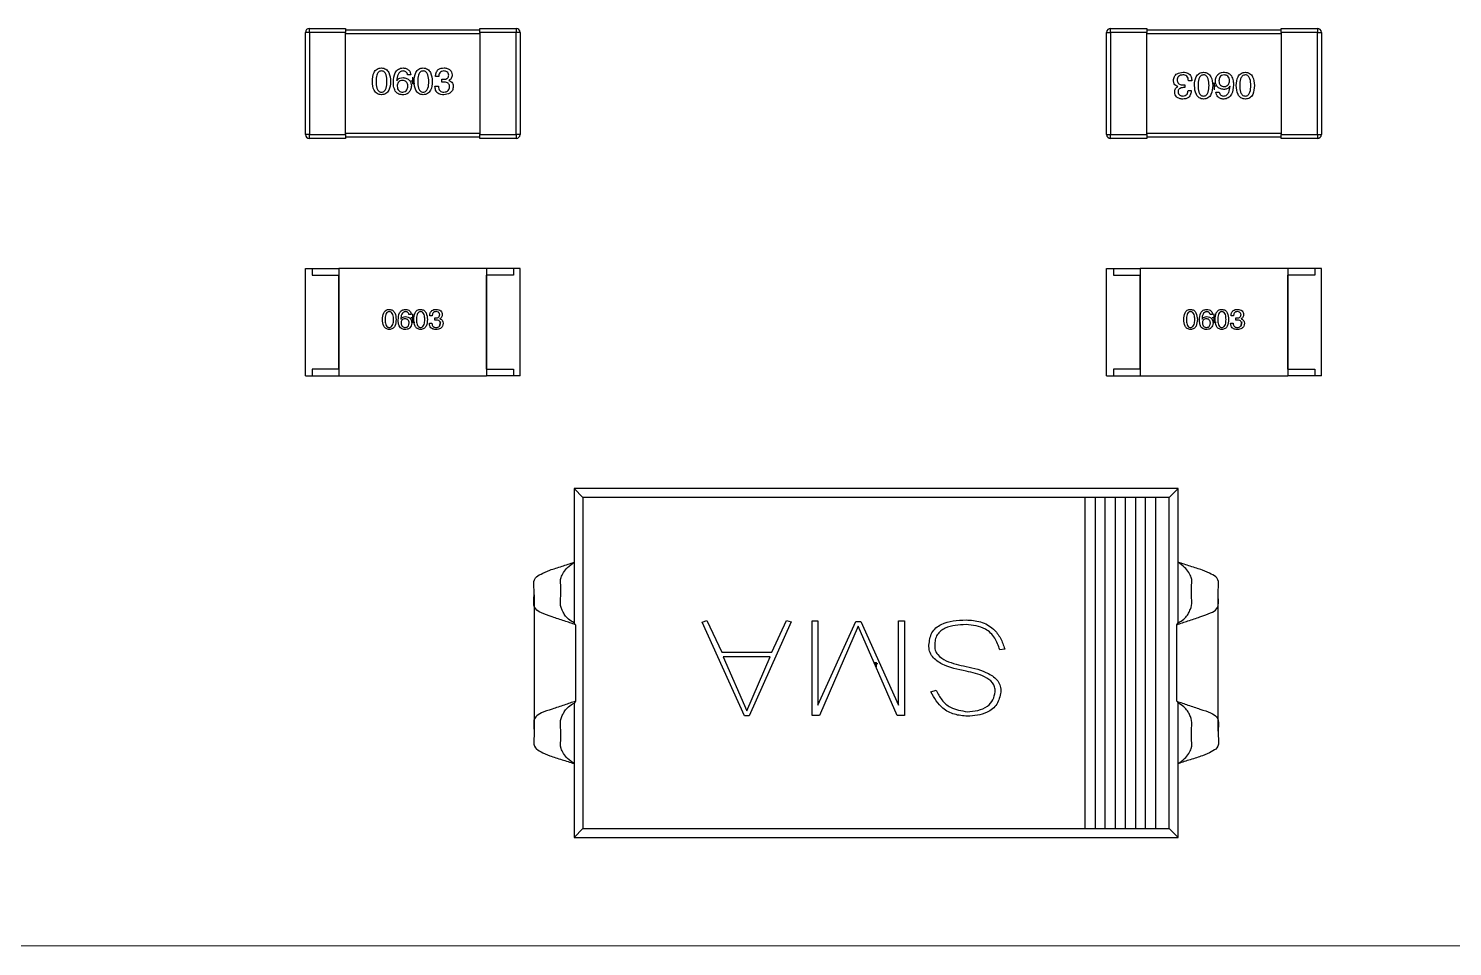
# Model space of a CAD drawing. Header units: millimetres. Extents: x 0 to 841, y 0 to 2287.
# Drawn here: x 331.62 to 352.84, y 286.19 to 299.87 of the extents above; entities that cross this region are included whole.
import ezdxf

# ---------------------------------------------------------------- set-up
doc = ezdxf.new("R2010")
doc.units = ezdxf.units.MM
doc.header["$PDSIZE"] = -1

msp = doc.modelspace()

# ---------------------------------------------------------------- linework, layer by layer
at = {"color": 7, "linetype": 'Continuous', "lineweight": 25}
for p, q in [((335.744, 298.29), (335.744, 299.81)), ((335.804, 299.81), (335.744, 299.81)), ((335.804, 299.81), (335.804, 299.87)), ((335.804, 299.87), (336.344, 299.87)), ((335.804, 299.81), (335.804, 298.29)), ((336.344, 299.81), (335.804, 299.81)), ((336.344, 299.87), (336.344, 299.81)), ((336.344, 299.85), (338.344, 299.85)), ((336.344, 298.29), (336.344, 299.81)), ((338.344, 299.87), (338.884, 299.87)), ((338.344, 299.81), (338.344, 299.87)), ((338.884, 299.81), (338.344, 299.81)), ((338.344, 299.81), (338.344, 298.29)), ((338.884, 299.87), (338.884, 299.81)), ((338.884, 298.29), (338.884, 299.81)), ((338.944, 299.81), (338.884, 299.81)), ((338.944, 299.81), (338.944, 298.29)), ((347.682, 299.81), (347.742, 299.81)), ((347.682, 298.29), (347.682, 299.81)), ((347.742, 299.81), (347.742, 299.87)), ((347.742, 299.87), (348.282, 299.87)), ((347.742, 299.81), (347.742, 298.29)), ((348.282, 299.81), (347.742, 299.81)), ((348.282, 299.87), (348.282, 299.81)), ((348.282, 299.85), (350.282, 299.85)), ((348.282, 298.29), (348.282, 299.81)), ((350.282, 299.87), (350.822, 299.87)), ((350.282, 299.81), (350.282, 299.87)), ((350.822, 299.81), (350.282, 299.81)), ((350.282, 299.81), (350.282, 298.29)), ((350.822, 299.87), (350.822, 299.81)), ((350.822, 299.81), (350.882, 299.81)), ((350.822, 298.29), (350.822, 299.81)), ((350.882, 299.81), (350.882, 298.29)), ((338.344, 299.79), (336.344, 299.79)), ((350.282, 299.79), (348.282, 299.79)), ((337.315, 299.177), (337.267, 299.177)), ((337.105, 299.092), (337.107, 299.09)), ((337.675, 299.009), (337.725, 299.009)), ((337.731, 299.153), (337.683, 299.153)), ((337.779, 299.07), (337.779, 299.112)), ((337.779, 299.112), (337.806, 299.112)), ((337.803, 299.07), (337.779, 299.07)), ((337.882, 299.096), (337.882, 299.094)), ((348.744, 299.003), (348.744, 299.005)), ((348.847, 298.988), (348.82, 298.988)), ((348.822, 299.029), (348.847, 299.029)), ((348.847, 299.029), (348.847, 298.988)), ((348.895, 298.946), (348.943, 298.946)), ((348.951, 299.09), (348.901, 299.09)), ((349.521, 299.007), (349.519, 299.01)), ((349.311, 298.922), (349.359, 298.922)), ((336.344, 298.31), (338.344, 298.31)), ((348.282, 298.31), (350.282, 298.31)), ((335.804, 298.29), (335.744, 298.29)), ((335.804, 298.29), (336.344, 298.29)), ((335.804, 298.23), (335.804, 298.29)), ((336.344, 298.23), (335.804, 298.23)), ((336.344, 298.29), (336.344, 298.23)), ((338.344, 298.25), (336.344, 298.25)), ((338.344, 298.29), (338.884, 298.29)), ((338.344, 298.23), (338.344, 298.29)), ((338.884, 298.23), (338.344, 298.23)), ((338.944, 298.29), (338.884, 298.29)), ((338.884, 298.29), (338.884, 298.23)), ((347.682, 298.29), (347.742, 298.29)), ((347.742, 298.23), (347.742, 298.29)), ((347.742, 298.29), (348.282, 298.29)), ((348.282, 298.23), (347.742, 298.23)), ((348.282, 298.29), (348.282, 298.23)), ((350.282, 298.25), (348.282, 298.25)), ((350.282, 298.29), (350.822, 298.29)), ((350.282, 298.23), (350.282, 298.29)), ((350.822, 298.23), (350.282, 298.23)), ((350.822, 298.29), (350.882, 298.29)), ((350.822, 298.29), (350.822, 298.23)), ((335.744, 296.294), (335.844, 296.294)), ((335.744, 294.694), (335.744, 296.294)), ((335.844, 296.294), (336.244, 296.294)), ((335.844, 296.294), (335.844, 296.194)), ((335.844, 296.194), (336.244, 296.194)), ((336.244, 296.294), (336.244, 294.694)), ((338.444, 296.294), (336.244, 296.294)), ((336.244, 294.794), (336.244, 296.194)), ((338.444, 296.294), (338.444, 294.694)), ((338.844, 296.294), (338.444, 296.294)), ((338.444, 294.794), (338.444, 296.194)), ((338.844, 296.194), (338.444, 296.194)), ((338.944, 296.294), (338.844, 296.294)), ((338.844, 296.294), (338.844, 296.194)), ((338.944, 294.694), (338.944, 296.294)), ((347.682, 294.694), (347.682, 296.294)), ((347.682, 296.294), (347.782, 296.294)), ((347.782, 296.294), (348.182, 296.294)), ((347.782, 296.294), (347.782, 296.194)), ((347.782, 296.194), (348.182, 296.194)), ((350.382, 296.294), (348.182, 296.294)), ((348.182, 296.294), (348.182, 294.694)), ((348.182, 294.794), (348.182, 296.194)), ((350.382, 296.294), (350.382, 294.694)), ((350.782, 296.294), (350.382, 296.294)), ((350.382, 294.794), (350.382, 296.194)), ((350.782, 296.194), (350.382, 296.194)), ((350.882, 296.294), (350.782, 296.294)), ((350.782, 296.294), (350.782, 296.194)), ((350.882, 294.694), (350.882, 296.294)), ((337.322, 295.605), (337.286, 295.605)), ((337.634, 295.587), (337.598, 295.587)), ((337.671, 295.525), (337.671, 295.556)), ((337.671, 295.556), (337.69, 295.556)), ((349.26, 295.605), (349.224, 295.605)), ((349.572, 295.587), (349.536, 295.587)), ((349.609, 295.525), (349.609, 295.556)), ((349.609, 295.556), (349.628, 295.556)), ((337.165, 295.541), (337.167, 295.54)), ((337.592, 295.479), (337.63, 295.479)), ((337.689, 295.525), (337.671, 295.525)), ((337.756, 295.498), (337.739, 295.427)), ((337.748, 295.545), (337.748, 295.543)), ((349.103, 295.541), (349.105, 295.54)), ((349.53, 295.479), (349.568, 295.479)), ((349.627, 295.525), (349.609, 295.525)), ((349.694, 295.498), (349.677, 295.427)), ((349.686, 295.545), (349.686, 295.543)), ((336.244, 294.794), (335.844, 294.794)), ((335.844, 294.794), (335.844, 294.694)), ((338.444, 294.794), (338.844, 294.794)), ((338.844, 294.794), (338.844, 294.694)), ((348.182, 294.794), (347.782, 294.794)), ((347.782, 294.794), (347.782, 294.694)), ((350.382, 294.794), (350.782, 294.794)), ((350.782, 294.794), (350.782, 294.694)), ((335.744, 294.694), (335.844, 294.694)), ((335.844, 294.694), (336.244, 294.694)), ((336.244, 294.694), (338.444, 294.694)), ((338.844, 294.694), (338.444, 294.694)), ((338.944, 294.694), (338.844, 294.694)), ((347.682, 294.694), (347.782, 294.694)), ((347.782, 294.694), (348.182, 294.694)), ((348.182, 294.694), (350.382, 294.694)), ((350.782, 294.694), (350.382, 294.694)), ((350.882, 294.694), (350.782, 294.694)), ((339.88, 292.882), (339.748, 293.014)), ((348.748, 293.014), (339.748, 293.014)), ((339.748, 293.014), (339.748, 291.012)), ((348.616, 292.882), (348.748, 293.014)), ((348.748, 291.012), (348.748, 293.014)), ((347.356, 292.882), (339.88, 292.882)), ((339.88, 292.882), (339.88, 287.946)), ((347.516, 292.882), (347.356, 292.882)), ((347.356, 292.882), (347.356, 287.946)), ((347.656, 292.882), (347.516, 292.882)), ((347.516, 287.946), (347.516, 292.882)), ((347.816, 292.882), (347.656, 292.882)), ((347.656, 292.882), (347.656, 287.946)), ((347.956, 292.882), (347.816, 292.882)), ((347.816, 287.946), (347.816, 292.882)), ((347.956, 292.882), (347.956, 287.946)), ((348.116, 292.882), (347.956, 292.882)), ((348.256, 292.882), (348.116, 292.882)), ((348.116, 287.946), (348.116, 292.882)), ((348.256, 292.882), (348.256, 287.946)), ((348.416, 292.882), (348.256, 292.882)), ((348.616, 292.882), (348.416, 292.882)), ((348.416, 287.946), (348.416, 292.882)), ((348.616, 287.946), (348.616, 292.882)), ((339.151, 291.431), (339.151, 289.397)), ((349.344, 289.397), (349.344, 291.431)), ((339.768, 290.984), (339.768, 289.844)), ((341.658, 291.021), (341.727, 291.048)), ((342.289, 289.625), (341.658, 291.021)), ((341.727, 291.048), (341.951, 290.573)), ((342.984, 291.026), (342.355, 289.625)), ((342.693, 290.573), (342.91, 291.048)), ((342.91, 291.048), (342.984, 291.026)), ((343.294, 291.041), (343.38, 291.041)), ((343.294, 289.633), (343.294, 291.041)), ((343.38, 291.041), (343.38, 289.783)), ((343.38, 289.783), (343.946, 291.034)), ((343.979, 290.964), (343.403, 289.633)), ((343.946, 291.034), (344.019, 291.034)), ((344.562, 289.633), (343.979, 290.964)), ((344.019, 291.034), (344.583, 289.787)), ((344.583, 289.787), (344.583, 291.041)), ((344.583, 291.041), (344.67, 291.041)), ((344.67, 291.041), (344.67, 289.633)), ((348.727, 290.984), (348.748, 291.012)), ((348.727, 289.844), (348.727, 290.984)), ((341.951, 290.573), (342.693, 290.573)), ((342.671, 290.504), (341.971, 290.504)), ((341.971, 290.504), (342.322, 289.702)), ((342.322, 289.702), (342.671, 290.504)), ((346.163, 290.622), (346.09, 290.61)), ((339.768, 289.844), (339.748, 289.816)), ((345.064, 289.982), (345.142, 290.007)), ((339.748, 289.816), (339.748, 287.814)), ((342.355, 289.625), (342.289, 289.625)), ((343.403, 289.633), (343.294, 289.633)), ((344.67, 289.633), (344.562, 289.633)), ((348.748, 287.814), (348.748, 289.816)), ((339.88, 287.946), (339.748, 287.814)), ((339.88, 287.946), (347.356, 287.946)), ((347.356, 287.946), (347.516, 287.946)), ((347.516, 287.946), (347.656, 287.946)), ((347.656, 287.946), (347.816, 287.946)), ((347.816, 287.946), (347.956, 287.946)), ((347.956, 287.946), (348.116, 287.946)), ((348.116, 287.946), (348.256, 287.946)), ((348.256, 287.946), (348.416, 287.946)), ((348.416, 287.946), (348.616, 287.946)), ((348.616, 287.946), (348.748, 287.814)), ((339.748, 287.814), (348.748, 287.814)), ((310.296, 286.213), (378.296, 286.188))]:
    msp.add_line(p, q, dxfattribs=at)
at = {"color": 7, "linetype": 'Continuous'}
for p, q in [((337.344, 299.084), (337.314, 299.084)), ((337.344, 299.084), (337.344, 299.143)), ((337.344, 299.05), (337.344, 299.109)), ((337.344, 299.05), (337.344, 299.109)), ((337.344, 299.05), (337.374, 299.05)), ((337.344, 299.05), (337.374, 299.05)), ((349.282, 299.05), (349.252, 299.05)), ((349.282, 299.05), (349.252, 299.05)), ((349.282, 299.05), (349.282, 298.991)), ((349.282, 299.05), (349.282, 298.991)), ((349.282, 299.015), (349.312, 299.015)), ((349.282, 299.015), (349.282, 298.956)), ((337.344, 295.558), (337.315, 295.558)), ((337.344, 295.558), (337.344, 295.617)), ((337.344, 295.494), (337.344, 295.553)), ((337.344, 295.494), (337.344, 295.553)), ((349.282, 295.558), (349.253, 295.558)), ((349.282, 295.558), (349.282, 295.617)), ((349.282, 295.494), (349.282, 295.553)), ((349.282, 295.494), (349.282, 295.553)), ((337.344, 295.494), (337.374, 295.494)), ((337.344, 295.494), (337.374, 295.494)), ((349.282, 295.494), (349.312, 295.494)), ((349.282, 295.494), (349.312, 295.494)), ((344.248, 290.414), (344.218, 290.414)), ((344.248, 290.414), (344.218, 290.414)), ((344.244, 290.404), (344.274, 290.404)), ((344.244, 290.404), (344.244, 290.345)), ((344.248, 290.414), (344.248, 290.355)), ((344.248, 290.414), (344.248, 290.355))]:
    msp.add_line(p, q, dxfattribs=at)
at = {"color": 7, "linetype": 'Continuous', "lineweight": 25}
for centre, start, end in [((335.804, 299.81), 90, 180), ((338.884, 299.81), 0, 90), ((347.742, 299.81), 90, 180), ((350.822, 299.81), 0, 90), ((335.804, 298.29), 180, 270), ((338.884, 298.29), 270, 0), ((347.742, 298.29), 180, 270), ((350.822, 298.29), 270, 0)]:
    msp.add_arc(centre, 0.06, start, end, dxfattribs=at)
for points, knots in [([(336.742, 299.079), (336.745, 299.126), (336.749, 299.184), (336.785, 299.242), (336.819, 299.274), (336.854, 299.279), (336.877, 299.282)], [0, 0, 0, 0, 0.500012, 0.625693, 0.751201, 1, 1, 1, 1]), ([(336.877, 299.236), (336.869, 299.236), (336.853, 299.234), (336.824, 299.215), (336.799, 299.161), (336.797, 299.112), (336.797, 299.079)], [0, 0, 0, 0, 0.125131, 0.250047, 0.49906, 1, 1, 1, 1]), ([(336.877, 299.282), (336.9, 299.279), (336.935, 299.273), (336.969, 299.241), (337.005, 299.183), (337.009, 299.125), (337.013, 299.079)], [0, 0, 0, 0, 0.248785, 0.374282, 0.499955, 1, 1, 1, 1]), ([(336.96, 299.079), (336.96, 299.112), (336.958, 299.162), (336.931, 299.216), (336.902, 299.234), (336.886, 299.236), (336.877, 299.236)], [0, 0, 0, 0, 0.500906, 0.749819, 0.874781, 1, 1, 1, 1]), ([(337.055, 299.07), (337.058, 299.119), (337.062, 299.18), (337.102, 299.241), (337.139, 299.273), (337.175, 299.279), (337.199, 299.282)], [0, 0, 0, 0, 0.499644, 0.625328, 0.750848, 1, 1, 1, 1]), ([(337.199, 299.236), (337.191, 299.235), (337.176, 299.233), (337.147, 299.219), (337.113, 299.172), (337.108, 299.124), (337.105, 299.092)], [0, 0, 0, 0, 0.125456, 0.250769, 0.4998424, 1, 1, 1, 1]), ([(337.199, 299.282), (337.215, 299.28), (337.247, 299.276), (337.287, 299.251), (337.309, 299.215), (337.313, 299.19), (337.315, 299.177)], [0, 0, 0, 0, 0.280542, 0.559408, 0.779403, 1, 1, 1, 1]), ([(337.267, 299.177), (337.265, 299.186), (337.26, 299.204), (337.243, 299.225), (337.221, 299.235), (337.207, 299.236), (337.199, 299.236)], [0, 0, 0, 0, 0.280442, 0.5594108, 0.7795263, 1, 1, 1, 1]), ([(337.364, 299.079), (337.367, 299.126), (337.37, 299.184), (337.407, 299.242), (337.441, 299.274), (337.476, 299.279), (337.499, 299.282)], [0, 0, 0, 0, 0.500012, 0.6256932, 0.7512012, 1, 1, 1, 1]), ([(337.499, 299.236), (337.491, 299.236), (337.474, 299.234), (337.446, 299.215), (337.42, 299.161), (337.419, 299.112), (337.418, 299.079)], [0, 0, 0, 0, 0.1251313, 0.2500469, 0.4990601, 1, 1, 1, 1]), ([(337.499, 299.282), (337.522, 299.279), (337.557, 299.273), (337.59, 299.241), (337.627, 299.183), (337.631, 299.125), (337.635, 299.079)], [0, 0, 0, 0, 0.248785, 0.374282, 0.499955, 1, 1, 1, 1]), ([(337.582, 299.079), (337.581, 299.112), (337.58, 299.162), (337.553, 299.216), (337.524, 299.234), (337.507, 299.236), (337.499, 299.236)], [0, 0, 0, 0, 0.500906, 0.749819, 0.874781, 1, 1, 1, 1]), ([(337.683, 299.153), (337.685, 299.172), (337.687, 299.211), (337.719, 299.258), (337.765, 299.279), (337.795, 299.281), (337.81, 299.282)], [0, 0, 0, 0, 0.280713, 0.558959, 0.779032, 1, 1, 1, 1]), ([(337.808, 299.236), (337.796, 299.235), (337.772, 299.234), (337.744, 299.211), (337.733, 299.181), (337.732, 299.163), (337.731, 299.153)], [0, 0, 0, 0, 0.280338, 0.55806, 0.778671, 1, 1, 1, 1]), ([(337.806, 299.112), (337.816, 299.112), (337.836, 299.114), (337.863, 299.128), (337.878, 299.151), (337.879, 299.167), (337.88, 299.175)], [0, 0, 0, 0, 0.280943, 0.559927, 0.779511, 1, 1, 1, 1]), ([(337.88, 299.175), (337.878, 299.185), (337.876, 299.205), (337.849, 299.232), (337.824, 299.235), (337.808, 299.236)], [0, 0, 0, 0, 0.2810787, 0.5603094, 1, 1, 1, 1]), ([(337.81, 299.282), (337.827, 299.281), (337.859, 299.278), (337.902, 299.255), (337.925, 299.218), (337.929, 299.192), (337.93, 299.179)], [0, 0, 0, 0, 0.280832, 0.559816, 0.77948, 1, 1, 1, 1]), ([(337.93, 299.179), (337.93, 299.17), (337.929, 299.151), (337.919, 299.126), (337.902, 299.107), (337.889, 299.1), (337.882, 299.096)], [0, 0, 0, 0, 0.280228, 0.559846, 0.779841, 1, 1, 1, 1]), ([(348.678, 299.095), (348.681, 299.115), (348.686, 299.154), (348.737, 299.209), (348.789, 299.214), (348.82, 299.217)], [0, 0, 0, 0, 0.28105, 0.560203, 1, 1, 1, 1]), ([(348.818, 299.178), (348.806, 299.177), (348.782, 299.174), (348.752, 299.157), (348.736, 299.129), (348.734, 299.111), (348.733, 299.101)], [0, 0, 0, 0, 0.280836, 0.559683, 0.779441, 1, 1, 1, 1]), ([(348.901, 299.09), (348.9, 299.103), (348.898, 299.129), (348.879, 299.161), (348.848, 299.176), (348.828, 299.177), (348.818, 299.178)], [0, 0, 0, 0, 0.280929, 0.559406, 0.779167, 1, 1, 1, 1]), ([(348.82, 299.217), (348.834, 299.217), (348.859, 299.216), (348.882, 299.208), (348.892, 299.204)], [0, 0, 0, 0, 0.560492, 1, 1, 1, 1]), ([(348.892, 299.204), (348.903, 299.197), (348.925, 299.184), (348.947, 299.143), (348.95, 299.11), (348.951, 299.09)], [0, 0, 0, 0, 0.279474, 0.559495, 1, 1, 1, 1]), ([(348.991, 299.02), (348.994, 299.066), (348.998, 299.123), (349.035, 299.18), (349.07, 299.21), (349.104, 299.214), (349.127, 299.217)], [0, 0, 0, 0, 0.499687, 0.625352, 0.750869, 1, 1, 1, 1]), ([(349.127, 299.178), (349.119, 299.177), (349.102, 299.175), (349.073, 299.157), (349.046, 299.103), (349.045, 299.054), (349.044, 299.02)], [0, 0, 0, 0, 0.125208, 0.250259, 0.499246, 1, 1, 1, 1]), ([(349.127, 299.217), (349.149, 299.214), (349.183, 299.21), (349.218, 299.18), (349.255, 299.123), (349.259, 299.066), (349.262, 299.02)], [0, 0, 0, 0, 0.249123, 0.374635, 0.500323, 1, 1, 1, 1]), ([(349.208, 299.02), (349.207, 299.053), (349.206, 299.103), (349.18, 299.157), (349.152, 299.176), (349.135, 299.177), (349.127, 299.178)], [0, 0, 0, 0, 0.500896, 0.749906, 0.874864, 1, 1, 1, 1]), ([(349.302, 299.086), (349.304, 299.107), (349.308, 299.143), (349.331, 299.172), (349.341, 299.184)], [0, 0, 0, 0, 0.55918, 1, 1, 1, 1]), ([(349.341, 299.184), (349.349, 299.191), (349.363, 299.205), (349.398, 299.217), (349.424, 299.217), (349.44, 299.217)], [0, 0, 0, 0, 0.279388, 0.559544, 1, 1, 1, 1]), ([(349.431, 299.178), (349.419, 299.176), (349.394, 299.173), (349.361, 299.14), (349.357, 299.108), (349.355, 299.088)], [0, 0, 0, 0, 0.280776, 0.559966, 1, 1, 1, 1]), ([(349.514, 299.09), (349.513, 299.103), (349.51, 299.128), (349.491, 299.16), (349.461, 299.175), (349.441, 299.177), (349.431, 299.178)], [0, 0, 0, 0, 0.280779, 0.559503, 0.779325, 1, 1, 1, 1]), ([(349.44, 299.217), (349.463, 299.214), (349.504, 299.209), (349.531, 299.178), (349.543, 299.165)], [0, 0, 0, 0, 0.559584, 1, 1, 1, 1]), ([(349.543, 299.165), (349.552, 299.14), (349.57, 299.097), (349.571, 299.05), (349.571, 299.029)], [0, 0, 0, 0, 0.558783, 1, 1, 1, 1]), ([(349.613, 299.02), (349.616, 299.066), (349.62, 299.123), (349.657, 299.18), (349.692, 299.21), (349.726, 299.214), (349.749, 299.217)], [0, 0, 0, 0, 0.499687, 0.625352, 0.750869, 1, 1, 1, 1]), ([(349.749, 299.178), (349.74, 299.177), (349.724, 299.175), (349.695, 299.157), (349.668, 299.103), (349.666, 299.054), (349.665, 299.02)], [0, 0, 0, 0, 0.125208, 0.250259, 0.499246, 1, 1, 1, 1]), ([(349.749, 299.217), (349.771, 299.214), (349.805, 299.21), (349.84, 299.18), (349.877, 299.123), (349.881, 299.066), (349.884, 299.02)], [0, 0, 0, 0, 0.249123, 0.374635, 0.500323, 1, 1, 1, 1]), ([(349.829, 299.02), (349.829, 299.053), (349.827, 299.103), (349.801, 299.157), (349.773, 299.176), (349.757, 299.177), (349.749, 299.178)], [0, 0, 0, 0, 0.500896, 0.749906, 0.874864, 1, 1, 1, 1]), ([(336.877, 298.882), (336.855, 298.885), (336.821, 298.89), (336.786, 298.919), (336.749, 298.976), (336.745, 299.033), (336.742, 299.079)], [0, 0, 0, 0, 0.249123, 0.374635, 0.500323, 1, 1, 1, 1]), ([(336.797, 299.079), (336.797, 299.046), (336.799, 298.996), (336.824, 298.943), (336.853, 298.924), (336.869, 298.922), (336.877, 298.921)], [0, 0, 0, 0, 0.500896, 0.749906, 0.874864, 1, 1, 1, 1]), ([(336.877, 298.921), (336.886, 298.922), (336.902, 298.924), (336.931, 298.943), (336.958, 298.996), (336.96, 299.046), (336.96, 299.079)], [0, 0, 0, 0, 0.125208, 0.250259, 0.499246, 1, 1, 1, 1]), ([(337.013, 299.079), (337.01, 299.033), (337.006, 298.976), (336.969, 298.919), (336.934, 298.89), (336.9, 298.885), (336.877, 298.882)], [0, 0, 0, 0, 0.499687, 0.625352, 0.750869, 1, 1, 1, 1]), ([(337.083, 298.935), (337.074, 298.959), (337.056, 299.003), (337.055, 299.049), (337.055, 299.07)], [0, 0, 0, 0, 0.558783, 1, 1, 1, 1]), ([(337.107, 299.09), (337.113, 299.098), (337.124, 299.115), (337.157, 299.135), (337.183, 299.137), (337.199, 299.138)], [0, 0, 0, 0, 0.280289, 0.5603454, 1, 1, 1, 1]), ([(337.193, 299.094), (337.18, 299.093), (337.155, 299.091), (337.127, 299.068), (337.115, 299.038), (337.113, 299.019), (337.112, 299.009)], [0, 0, 0, 0, 0.280297, 0.558545, 0.778963, 1, 1, 1, 1]), ([(337.112, 299.009), (337.113, 298.996), (337.116, 298.971), (337.135, 298.94), (337.165, 298.924), (337.185, 298.922), (337.195, 298.921)], [0, 0, 0, 0, 0.280779, 0.559503, 0.779325, 1, 1, 1, 1]), ([(337.271, 299.011), (337.27, 299.023), (337.268, 299.047), (337.249, 299.077), (337.221, 299.092), (337.202, 299.093), (337.193, 299.094)], [0, 0, 0, 0, 0.280784, 0.559454, 0.779294, 1, 1, 1, 1]), ([(337.195, 298.921), (337.207, 298.923), (337.232, 298.927), (337.265, 298.96), (337.269, 298.992), (337.271, 299.011)], [0, 0, 0, 0, 0.280776, 0.559966, 1, 1, 1, 1]), ([(337.199, 299.138), (337.218, 299.136), (337.254, 299.131), (337.298, 299.1), (337.32, 299.057), (337.322, 299.028), (337.324, 299.013)], [0, 0, 0, 0, 0.280617, 0.559274, 0.779238, 1, 1, 1, 1]), ([(337.324, 299.013), (337.322, 298.993), (337.318, 298.956), (337.295, 298.927), (337.284, 298.915)], [0, 0, 0, 0, 0.55918, 1, 1, 1, 1]), ([(337.499, 298.882), (337.477, 298.885), (337.442, 298.89), (337.408, 298.919), (337.371, 298.976), (337.367, 299.033), (337.364, 299.079)], [0, 0, 0, 0, 0.249123, 0.374635, 0.500323, 1, 1, 1, 1]), ([(337.418, 299.079), (337.419, 299.046), (337.42, 298.996), (337.446, 298.943), (337.474, 298.924), (337.491, 298.922), (337.499, 298.921)], [0, 0, 0, 0, 0.500896, 0.749906, 0.874864, 1, 1, 1, 1]), ([(337.499, 298.921), (337.507, 298.922), (337.524, 298.924), (337.553, 298.943), (337.58, 298.996), (337.581, 299.046), (337.582, 299.079)], [0, 0, 0, 0, 0.1252077, 0.2502594, 0.4992463, 1, 1, 1, 1]), ([(337.635, 299.079), (337.632, 299.033), (337.628, 298.976), (337.591, 298.919), (337.556, 298.89), (337.522, 298.885), (337.499, 298.882)], [0, 0, 0, 0, 0.499687, 0.625352, 0.750869, 1, 1, 1, 1]), ([(337.734, 298.895), (337.723, 298.902), (337.701, 298.915), (337.679, 298.957), (337.676, 298.989), (337.675, 299.009)], [0, 0, 0, 0, 0.279474, 0.559495, 1, 1, 1, 1]), ([(337.725, 299.009), (337.726, 298.996), (337.728, 298.971), (337.747, 298.938), (337.778, 298.923), (337.798, 298.922), (337.808, 298.921)], [0, 0, 0, 0, 0.280929, 0.559406, 0.779167, 1, 1, 1, 1]), ([(337.893, 298.998), (337.893, 299.006), (337.892, 299.023), (337.88, 299.045), (337.851, 299.067), (337.823, 299.069), (337.803, 299.07)], [0, 0, 0, 0, 0.18739, 0.374072, 0.56088, 1, 1, 1, 1]), ([(337.948, 299.005), (337.945, 298.985), (337.94, 298.945), (337.889, 298.891), (337.837, 298.885), (337.806, 298.882)], [0, 0, 0, 0, 0.28105, 0.560203, 1, 1, 1, 1]), ([(337.808, 298.921), (337.82, 298.923), (337.844, 298.925), (337.873, 298.943), (337.89, 298.97), (337.892, 298.989), (337.893, 298.998)], [0, 0, 0, 0, 0.280836, 0.559683, 0.779441, 1, 1, 1, 1]), ([(337.882, 299.094), (337.893, 299.09), (337.914, 299.082), (337.943, 299.052), (337.946, 299.022), (337.948, 299.005)], [0, 0, 0, 0, 0.281257, 0.561403, 1, 1, 1, 1]), ([(348.744, 299.005), (348.733, 299.009), (348.712, 299.017), (348.683, 299.048), (348.68, 299.077), (348.678, 299.095)], [0, 0, 0, 0, 0.2812566, 0.5614026, 1, 1, 1, 1]), ([(348.696, 298.92), (348.696, 298.929), (348.697, 298.949), (348.707, 298.974), (348.724, 298.992), (348.737, 298.999), (348.744, 299.003)], [0, 0, 0, 0, 0.280228, 0.559846, 0.779841, 1, 1, 1, 1]), ([(348.733, 299.101), (348.733, 299.093), (348.734, 299.077), (348.746, 299.054), (348.775, 299.032), (348.803, 299.03), (348.822, 299.029)], [0, 0, 0, 0, 0.18739, 0.374072, 0.56088, 1, 1, 1, 1]), ([(348.82, 298.988), (348.81, 298.987), (348.79, 298.985), (348.763, 298.972), (348.748, 298.949), (348.747, 298.932), (348.746, 298.924)], [0, 0, 0, 0, 0.280943, 0.559927, 0.779511, 1, 1, 1, 1]), ([(348.943, 298.946), (348.941, 298.927), (348.939, 298.889), (348.907, 298.841), (348.861, 298.82), (348.831, 298.818), (348.816, 298.817)], [0, 0, 0, 0, 0.280713, 0.558959, 0.779032, 1, 1, 1, 1]), ([(348.818, 298.863), (348.83, 298.864), (348.854, 298.866), (348.882, 298.889), (348.893, 298.918), (348.894, 298.937), (348.895, 298.946)], [0, 0, 0, 0, 0.280338, 0.55806, 0.778671, 1, 1, 1, 1]), ([(349.127, 298.817), (349.104, 298.821), (349.069, 298.826), (349.036, 298.858), (348.999, 298.916), (348.995, 298.974), (348.991, 299.02)], [0, 0, 0, 0, 0.248785, 0.374282, 0.499955, 1, 1, 1, 1]), ([(349.044, 299.02), (349.045, 298.987), (349.046, 298.937), (349.073, 298.884), (349.102, 298.865), (349.118, 298.864), (349.127, 298.863)], [0, 0, 0, 0, 0.5009062, 0.7498189, 0.8747814, 1, 1, 1, 1]), ([(349.262, 299.02), (349.259, 298.974), (349.255, 298.916), (349.219, 298.857), (349.185, 298.825), (349.15, 298.82), (349.127, 298.817)], [0, 0, 0, 0, 0.500012, 0.625693, 0.751201, 1, 1, 1, 1]), ([(349.127, 298.863), (349.135, 298.864), (349.152, 298.865), (349.18, 298.884), (349.206, 298.938), (349.207, 298.987), (349.208, 299.02)], [0, 0, 0, 0, 0.125131, 0.250047, 0.49906, 1, 1, 1, 1]), ([(349.427, 298.961), (349.408, 298.964), (349.372, 298.969), (349.328, 298.999), (349.306, 299.043), (349.303, 299.072), (349.302, 299.086)], [0, 0, 0, 0, 0.280617, 0.559274, 0.779238, 1, 1, 1, 1]), ([(349.355, 299.088), (349.356, 299.076), (349.358, 299.052), (349.377, 299.023), (349.405, 299.008), (349.424, 299.006), (349.433, 299.005)], [0, 0, 0, 0, 0.280784, 0.559454, 0.779294, 1, 1, 1, 1]), ([(349.571, 299.029), (349.568, 298.98), (349.563, 298.919), (349.524, 298.858), (349.487, 298.826), (349.451, 298.821), (349.427, 298.817)], [0, 0, 0, 0, 0.499644, 0.625328, 0.750848, 1, 1, 1, 1]), ([(349.519, 299.01), (349.513, 299.001), (349.502, 298.984), (349.469, 298.965), (349.443, 298.963), (349.427, 298.961)], [0, 0, 0, 0, 0.280289, 0.560345, 1, 1, 1, 1]), ([(349.427, 298.863), (349.435, 298.864), (349.45, 298.866), (349.479, 298.881), (349.513, 298.928), (349.518, 298.975), (349.521, 299.007)], [0, 0, 0, 0, 0.125456, 0.250769, 0.499842, 1, 1, 1, 1]), ([(349.433, 299.005), (349.446, 299.006), (349.47, 299.009), (349.499, 299.032), (349.511, 299.061), (349.513, 299.081), (349.514, 299.09)], [0, 0, 0, 0, 0.280297, 0.558545, 0.778963, 1, 1, 1, 1]), ([(349.749, 298.817), (349.726, 298.821), (349.691, 298.826), (349.657, 298.858), (349.621, 298.916), (349.617, 298.974), (349.613, 299.02)], [0, 0, 0, 0, 0.248785, 0.374282, 0.499955, 1, 1, 1, 1]), ([(349.665, 299.02), (349.666, 298.987), (349.668, 298.937), (349.695, 298.884), (349.724, 298.865), (349.74, 298.864), (349.749, 298.863)], [0, 0, 0, 0, 0.500906, 0.749819, 0.874781, 1, 1, 1, 1]), ([(349.749, 298.863), (349.757, 298.864), (349.773, 298.865), (349.801, 298.884), (349.827, 298.938), (349.829, 298.987), (349.829, 299.02)], [0, 0, 0, 0, 0.125131, 0.250047, 0.49906, 1, 1, 1, 1]), ([(349.884, 299.02), (349.881, 298.974), (349.877, 298.916), (349.841, 298.857), (349.806, 298.825), (349.772, 298.82), (349.749, 298.817)], [0, 0, 0, 0, 0.500012, 0.625693, 0.751201, 1, 1, 1, 1]), ([(337.186, 298.882), (337.163, 298.885), (337.122, 298.89), (337.095, 298.921), (337.083, 298.935)], [0, 0, 0, 0, 0.559584, 1, 1, 1, 1]), ([(337.284, 298.915), (337.277, 298.908), (337.263, 298.894), (337.228, 298.883), (337.202, 298.882), (337.186, 298.882)], [0, 0, 0, 0, 0.279388, 0.559544, 1, 1, 1, 1]), ([(337.806, 298.882), (337.792, 298.882), (337.767, 298.883), (337.744, 298.891), (337.734, 298.895)], [0, 0, 0, 0, 0.560492, 1, 1, 1, 1]), ([(348.816, 298.817), (348.799, 298.819), (348.767, 298.822), (348.724, 298.844), (348.701, 298.881), (348.697, 298.907), (348.696, 298.92)], [0, 0, 0, 0, 0.280832, 0.559816, 0.77948, 1, 1, 1, 1]), ([(348.746, 298.924), (348.747, 298.914), (348.75, 298.895), (348.776, 298.867), (348.802, 298.865), (348.818, 298.863)], [0, 0, 0, 0, 0.281079, 0.560309, 1, 1, 1, 1]), ([(349.427, 298.817), (349.411, 298.819), (349.378, 298.823), (349.339, 298.848), (349.317, 298.884), (349.313, 298.91), (349.311, 298.922)], [0, 0, 0, 0, 0.280542, 0.559408, 0.779403, 1, 1, 1, 1]), ([(349.359, 298.922), (349.361, 298.913), (349.366, 298.895), (349.383, 298.874), (349.405, 298.864), (349.419, 298.864), (349.427, 298.863)], [0, 0, 0, 0, 0.280442, 0.559411, 0.779526, 1, 1, 1, 1]), ([(336.892, 295.532), (336.895, 295.567), (336.898, 295.61), (336.925, 295.654), (336.951, 295.678), (336.977, 295.682), (336.994, 295.684)], [0, 0, 0, 0, 0.500012, 0.625693, 0.751201, 1, 1, 1, 1]), ([(336.994, 295.65), (336.988, 295.649), (336.975, 295.648), (336.954, 295.634), (336.935, 295.593), (336.934, 295.556), (336.933, 295.532)], [0, 0, 0, 0, 0.125131, 0.250047, 0.49906, 1, 1, 1, 1]), ([(336.994, 295.684), (337.011, 295.681), (337.037, 295.677), (337.062, 295.653), (337.09, 295.61), (337.093, 295.566), (337.096, 295.532)], [0, 0, 0, 0, 0.2487849, 0.3742815, 0.4999545, 1, 1, 1, 1]), ([(337.056, 295.532), (337.056, 295.557), (337.055, 295.594), (337.034, 295.634), (337.013, 295.648), (337, 295.649), (336.994, 295.65)], [0, 0, 0, 0, 0.500906, 0.749819, 0.874781, 1, 1, 1, 1]), ([(337.127, 295.525), (337.13, 295.562), (337.133, 295.608), (337.162, 295.653), (337.19, 295.677), (337.217, 295.681), (337.235, 295.684)], [0, 0, 0, 0, 0.499644, 0.625328, 0.750848, 1, 1, 1, 1]), ([(337.235, 295.65), (337.229, 295.649), (337.218, 295.647), (337.196, 295.636), (337.171, 295.601), (337.167, 295.565), (337.165, 295.541)], [0, 0, 0, 0, 0.125456, 0.250769, 0.499842, 1, 1, 1, 1]), ([(337.167, 295.54), (337.171, 295.546), (337.179, 295.559), (337.204, 295.573), (337.223, 295.575), (337.235, 295.576)], [0, 0, 0, 0, 0.280289, 0.560345, 1, 1, 1, 1]), ([(337.235, 295.684), (337.247, 295.683), (337.272, 295.68), (337.301, 295.661), (337.318, 295.634), (337.321, 295.615), (337.322, 295.605)], [0, 0, 0, 0, 0.280542, 0.559408, 0.779403, 1, 1, 1, 1]), ([(337.286, 295.605), (337.285, 295.612), (337.281, 295.626), (337.268, 295.641), (337.252, 295.649), (337.241, 295.649), (337.235, 295.65)], [0, 0, 0, 0, 0.280442, 0.559411, 0.779526, 1, 1, 1, 1]), ([(337.235, 295.576), (337.249, 295.574), (337.277, 295.57), (337.31, 295.548), (337.326, 295.515), (337.328, 295.493), (337.329, 295.482)], [0, 0, 0, 0, 0.280617, 0.559274, 0.779238, 1, 1, 1, 1]), ([(337.359, 295.532), (337.361, 295.567), (337.364, 295.61), (337.391, 295.654), (337.417, 295.678), (337.443, 295.682), (337.46, 295.684)], [0, 0, 0, 0, 0.500012, 0.625693, 0.751201, 1, 1, 1, 1]), ([(337.46, 295.65), (337.454, 295.649), (337.442, 295.648), (337.421, 295.634), (337.401, 295.593), (337.4, 295.556), (337.4, 295.532)], [0, 0, 0, 0, 0.125131, 0.250047, 0.49906, 1, 1, 1, 1]), ([(337.46, 295.684), (337.478, 295.681), (337.503, 295.677), (337.529, 295.653), (337.556, 295.61), (337.559, 295.566), (337.562, 295.532)], [0, 0, 0, 0, 0.248785, 0.374282, 0.499955, 1, 1, 1, 1]), ([(337.523, 295.532), (337.522, 295.557), (337.521, 295.594), (337.501, 295.634), (337.479, 295.648), (337.467, 295.649), (337.46, 295.65)], [0, 0, 0, 0, 0.500906, 0.749819, 0.874781, 1, 1, 1, 1]), ([(337.598, 295.587), (337.599, 295.602), (337.602, 295.631), (337.625, 295.666), (337.66, 295.682), (337.682, 295.683), (337.694, 295.684)], [0, 0, 0, 0, 0.2807126, 0.5589589, 0.779032, 1, 1, 1, 1]), ([(337.692, 295.65), (337.683, 295.649), (337.665, 295.648), (337.644, 295.631), (337.636, 295.609), (337.635, 295.594), (337.634, 295.587)], [0, 0, 0, 0, 0.280338, 0.55806, 0.778671, 1, 1, 1, 1]), ([(337.69, 295.556), (337.698, 295.557), (337.713, 295.558), (337.733, 295.568), (337.744, 295.586), (337.745, 295.598), (337.746, 295.604)], [0, 0, 0, 0, 0.280943, 0.559927, 0.779511, 1, 1, 1, 1]), ([(337.746, 295.604), (337.745, 295.611), (337.743, 295.626), (337.723, 295.646), (337.704, 295.648), (337.692, 295.65)], [0, 0, 0, 0, 0.2810787, 0.5603094, 1, 1, 1, 1]), ([(337.694, 295.684), (337.706, 295.683), (337.731, 295.681), (337.762, 295.664), (337.78, 295.636), (337.782, 295.617), (337.784, 295.607)], [0, 0, 0, 0, 0.280832, 0.559816, 0.77948, 1, 1, 1, 1]), ([(337.784, 295.607), (337.783, 295.6), (337.783, 295.586), (337.775, 295.567), (337.763, 295.553), (337.753, 295.547), (337.748, 295.545)], [0, 0, 0, 0, 0.280228, 0.559846, 0.779841, 1, 1, 1, 1]), ([(348.83, 295.532), (348.833, 295.567), (348.836, 295.61), (348.863, 295.654), (348.889, 295.678), (348.915, 295.682), (348.932, 295.684)], [0, 0, 0, 0, 0.500012, 0.625693, 0.751201, 1, 1, 1, 1]), ([(348.932, 295.65), (348.926, 295.649), (348.913, 295.648), (348.892, 295.634), (348.873, 295.593), (348.872, 295.556), (348.871, 295.532)], [0, 0, 0, 0, 0.1251313, 0.2500469, 0.4990601, 1, 1, 1, 1]), ([(348.932, 295.684), (348.949, 295.681), (348.975, 295.677), (349, 295.653), (349.028, 295.61), (349.031, 295.566), (349.034, 295.532)], [0, 0, 0, 0, 0.248785, 0.374282, 0.499955, 1, 1, 1, 1]), ([(348.994, 295.532), (348.994, 295.557), (348.993, 295.594), (348.972, 295.634), (348.951, 295.648), (348.938, 295.649), (348.932, 295.65)], [0, 0, 0, 0, 0.500906, 0.749819, 0.874781, 1, 1, 1, 1]), ([(349.065, 295.525), (349.068, 295.562), (349.071, 295.608), (349.1, 295.653), (349.128, 295.677), (349.155, 295.681), (349.173, 295.684)], [0, 0, 0, 0, 0.499644, 0.625328, 0.750848, 1, 1, 1, 1]), ([(349.173, 295.65), (349.167, 295.649), (349.156, 295.647), (349.134, 295.636), (349.109, 295.601), (349.105, 295.565), (349.103, 295.541)], [0, 0, 0, 0, 0.125456, 0.250769, 0.499842, 1, 1, 1, 1]), ([(349.105, 295.54), (349.109, 295.546), (349.117, 295.559), (349.142, 295.573), (349.161, 295.575), (349.173, 295.576)], [0, 0, 0, 0, 0.280289, 0.560345, 1, 1, 1, 1]), ([(349.173, 295.684), (349.185, 295.683), (349.21, 295.68), (349.239, 295.661), (349.256, 295.634), (349.259, 295.615), (349.26, 295.605)], [0, 0, 0, 0, 0.280542, 0.559408, 0.779403, 1, 1, 1, 1]), ([(349.224, 295.605), (349.223, 295.612), (349.219, 295.626), (349.206, 295.641), (349.19, 295.649), (349.179, 295.649), (349.173, 295.65)], [0, 0, 0, 0, 0.280442, 0.559411, 0.779526, 1, 1, 1, 1]), ([(349.173, 295.576), (349.187, 295.574), (349.215, 295.57), (349.248, 295.548), (349.264, 295.515), (349.266, 295.493), (349.267, 295.482)], [0, 0, 0, 0, 0.280617, 0.559274, 0.779238, 1, 1, 1, 1]), ([(349.297, 295.532), (349.299, 295.567), (349.302, 295.61), (349.329, 295.654), (349.355, 295.678), (349.381, 295.682), (349.398, 295.684)], [0, 0, 0, 0, 0.500012, 0.625693, 0.751201, 1, 1, 1, 1]), ([(349.398, 295.65), (349.392, 295.649), (349.38, 295.648), (349.359, 295.634), (349.339, 295.593), (349.338, 295.556), (349.338, 295.532)], [0, 0, 0, 0, 0.125131, 0.250047, 0.49906, 1, 1, 1, 1]), ([(349.398, 295.684), (349.416, 295.681), (349.441, 295.677), (349.467, 295.653), (349.494, 295.61), (349.497, 295.566), (349.5, 295.532)], [0, 0, 0, 0, 0.248785, 0.374282, 0.499955, 1, 1, 1, 1]), ([(349.461, 295.532), (349.46, 295.557), (349.459, 295.594), (349.439, 295.634), (349.417, 295.648), (349.405, 295.649), (349.398, 295.65)], [0, 0, 0, 0, 0.5009062, 0.7498189, 0.8747814, 1, 1, 1, 1]), ([(349.536, 295.587), (349.537, 295.602), (349.54, 295.631), (349.563, 295.666), (349.598, 295.682), (349.62, 295.683), (349.632, 295.684)], [0, 0, 0, 0, 0.280713, 0.558959, 0.779032, 1, 1, 1, 1]), ([(349.63, 295.65), (349.621, 295.649), (349.603, 295.648), (349.582, 295.631), (349.574, 295.609), (349.573, 295.594), (349.572, 295.587)], [0, 0, 0, 0, 0.280338, 0.55806, 0.778671, 1, 1, 1, 1]), ([(349.628, 295.556), (349.636, 295.557), (349.651, 295.558), (349.671, 295.568), (349.682, 295.586), (349.683, 295.598), (349.684, 295.604)], [0, 0, 0, 0, 0.280943, 0.559927, 0.779511, 1, 1, 1, 1]), ([(349.684, 295.604), (349.683, 295.611), (349.681, 295.626), (349.661, 295.646), (349.642, 295.648), (349.63, 295.65)], [0, 0, 0, 0, 0.281079, 0.560309, 1, 1, 1, 1]), ([(349.632, 295.684), (349.644, 295.683), (349.669, 295.681), (349.7, 295.664), (349.718, 295.636), (349.72, 295.617), (349.722, 295.607)], [0, 0, 0, 0, 0.280832, 0.559816, 0.77948, 1, 1, 1, 1]), ([(349.722, 295.607), (349.721, 295.6), (349.721, 295.586), (349.713, 295.567), (349.701, 295.553), (349.691, 295.547), (349.686, 295.545)], [0, 0, 0, 0, 0.280228, 0.559846, 0.779841, 1, 1, 1, 1]), ([(336.994, 295.384), (336.977, 295.386), (336.952, 295.39), (336.926, 295.412), (336.898, 295.454), (336.895, 295.497), (336.892, 295.532)], [0, 0, 0, 0, 0.249123, 0.374635, 0.500323, 1, 1, 1, 1]), ([(336.933, 295.532), (336.934, 295.507), (336.935, 295.47), (336.954, 295.429), (336.975, 295.415), (336.988, 295.414), (336.994, 295.414)], [0, 0, 0, 0, 0.500896, 0.749906, 0.874864, 1, 1, 1, 1]), ([(337.096, 295.532), (337.093, 295.497), (337.09, 295.454), (337.063, 295.412), (337.037, 295.39), (337.011, 295.386), (336.994, 295.384)], [0, 0, 0, 0, 0.4996868, 0.6253523, 0.7508686, 1, 1, 1, 1]), ([(336.994, 295.414), (337, 295.414), (337.013, 295.416), (337.034, 295.429), (337.055, 295.469), (337.056, 295.507), (337.056, 295.532)], [0, 0, 0, 0, 0.125208, 0.250259, 0.499246, 1, 1, 1, 1]), ([(337.149, 295.423), (337.141, 295.442), (337.128, 295.474), (337.127, 295.51), (337.127, 295.525)], [0, 0, 0, 0, 0.558783, 1, 1, 1, 1]), ([(337.226, 295.384), (337.208, 295.386), (337.178, 295.39), (337.157, 295.413), (337.149, 295.423)], [0, 0, 0, 0, 0.559584, 1, 1, 1, 1]), ([(337.23, 295.543), (337.221, 295.542), (337.203, 295.54), (337.181, 295.523), (337.172, 295.501), (337.171, 295.486), (337.17, 295.479)], [0, 0, 0, 0, 0.2802975, 0.558545, 0.7789634, 1, 1, 1, 1]), ([(337.17, 295.479), (337.171, 295.47), (337.173, 295.451), (337.187, 295.427), (337.21, 295.415), (337.225, 295.414), (337.232, 295.414)], [0, 0, 0, 0, 0.2807792, 0.5595033, 0.7793247, 1, 1, 1, 1]), ([(337.299, 295.409), (337.294, 295.403), (337.283, 295.393), (337.257, 295.385), (337.237, 295.384), (337.226, 295.384)], [0, 0, 0, 0, 0.279388, 0.559544, 1, 1, 1, 1]), ([(337.289, 295.481), (337.289, 295.49), (337.287, 295.508), (337.273, 295.53), (337.252, 295.541), (337.238, 295.542), (337.23, 295.543)], [0, 0, 0, 0, 0.2807842, 0.5594541, 0.7792938, 1, 1, 1, 1]), ([(337.232, 295.414), (337.241, 295.415), (337.26, 295.417), (337.285, 295.442), (337.288, 295.466), (337.289, 295.481)], [0, 0, 0, 0, 0.280776, 0.559966, 1, 1, 1, 1]), ([(337.329, 295.482), (337.327, 295.467), (337.324, 295.439), (337.307, 295.418), (337.299, 295.409)], [0, 0, 0, 0, 0.55918, 1, 1, 1, 1]), ([(337.46, 295.384), (337.443, 295.386), (337.418, 295.39), (337.392, 295.412), (337.364, 295.454), (337.361, 295.497), (337.359, 295.532)], [0, 0, 0, 0, 0.249123, 0.374635, 0.500323, 1, 1, 1, 1]), ([(337.4, 295.532), (337.4, 295.507), (337.401, 295.47), (337.421, 295.429), (337.442, 295.415), (337.454, 295.414), (337.46, 295.414)], [0, 0, 0, 0, 0.500896, 0.749906, 0.874864, 1, 1, 1, 1]), ([(337.562, 295.532), (337.56, 295.497), (337.557, 295.454), (337.529, 295.412), (337.503, 295.39), (337.477, 295.386), (337.46, 295.384)], [0, 0, 0, 0, 0.499687, 0.625352, 0.750869, 1, 1, 1, 1]), ([(337.46, 295.414), (337.467, 295.414), (337.479, 295.416), (337.5, 295.429), (337.521, 295.469), (337.522, 295.507), (337.523, 295.532)], [0, 0, 0, 0, 0.125208, 0.250259, 0.499246, 1, 1, 1, 1]), ([(337.636, 295.394), (337.628, 295.399), (337.612, 295.409), (337.595, 295.44), (337.593, 295.464), (337.592, 295.479)], [0, 0, 0, 0, 0.279474, 0.559495, 1, 1, 1, 1]), ([(337.63, 295.479), (337.63, 295.469), (337.632, 295.45), (337.646, 295.426), (337.669, 295.415), (337.684, 295.414), (337.692, 295.414)], [0, 0, 0, 0, 0.280929, 0.559406, 0.779167, 1, 1, 1, 1]), ([(337.69, 295.384), (337.68, 295.384), (337.661, 295.385), (337.644, 295.391), (337.636, 295.394)], [0, 0, 0, 0, 0.5604919, 1, 1, 1, 1]), ([(337.756, 295.471), (337.755, 295.477), (337.755, 295.489), (337.746, 295.506), (337.724, 295.523), (337.703, 295.524), (337.689, 295.525)], [0, 0, 0, 0, 0.18739, 0.374072, 0.56088, 1, 1, 1, 1]), ([(337.797, 295.476), (337.795, 295.461), (337.791, 295.432), (337.752, 295.39), (337.714, 295.386), (337.69, 295.384)], [0, 0, 0, 0, 0.28105, 0.560203, 1, 1, 1, 1]), ([(337.692, 295.414), (337.701, 295.414), (337.719, 295.416), (337.741, 295.429), (337.753, 295.45), (337.755, 295.464), (337.756, 295.471)], [0, 0, 0, 0, 0.280836, 0.559683, 0.779441, 1, 1, 1, 1]), ([(337.748, 295.543), (337.756, 295.54), (337.771, 295.534), (337.793, 295.511), (337.795, 295.489), (337.797, 295.476)], [0, 0, 0, 0, 0.2812566, 0.5614026, 1, 1, 1, 1]), ([(348.932, 295.384), (348.915, 295.386), (348.89, 295.39), (348.864, 295.412), (348.836, 295.454), (348.833, 295.497), (348.83, 295.532)], [0, 0, 0, 0, 0.249123, 0.374635, 0.500323, 1, 1, 1, 1]), ([(348.871, 295.532), (348.872, 295.507), (348.873, 295.47), (348.892, 295.429), (348.913, 295.415), (348.926, 295.414), (348.932, 295.414)], [0, 0, 0, 0, 0.500896, 0.749906, 0.874864, 1, 1, 1, 1]), ([(349.034, 295.532), (349.031, 295.497), (349.028, 295.454), (349.001, 295.412), (348.975, 295.39), (348.949, 295.386), (348.932, 295.384)], [0, 0, 0, 0, 0.499687, 0.625352, 0.750869, 1, 1, 1, 1]), ([(348.932, 295.414), (348.938, 295.414), (348.951, 295.416), (348.972, 295.429), (348.993, 295.469), (348.994, 295.507), (348.994, 295.532)], [0, 0, 0, 0, 0.125208, 0.250259, 0.499246, 1, 1, 1, 1]), ([(349.087, 295.423), (349.079, 295.442), (349.066, 295.474), (349.065, 295.51), (349.065, 295.525)], [0, 0, 0, 0, 0.5587826, 1, 1, 1, 1]), ([(349.164, 295.384), (349.146, 295.386), (349.116, 295.39), (349.095, 295.413), (349.087, 295.423)], [0, 0, 0, 0, 0.559584, 1, 1, 1, 1]), ([(349.168, 295.543), (349.159, 295.542), (349.141, 295.54), (349.119, 295.523), (349.11, 295.501), (349.109, 295.486), (349.108, 295.479)], [0, 0, 0, 0, 0.2802975, 0.558545, 0.7789634, 1, 1, 1, 1]), ([(349.108, 295.479), (349.109, 295.47), (349.111, 295.451), (349.125, 295.427), (349.148, 295.415), (349.163, 295.414), (349.17, 295.414)], [0, 0, 0, 0, 0.280779, 0.559503, 0.779325, 1, 1, 1, 1]), ([(349.237, 295.409), (349.232, 295.403), (349.221, 295.393), (349.195, 295.385), (349.175, 295.384), (349.164, 295.384)], [0, 0, 0, 0, 0.2793877, 0.5595441, 1, 1, 1, 1]), ([(349.228, 295.481), (349.227, 295.49), (349.225, 295.508), (349.211, 295.53), (349.19, 295.541), (349.176, 295.542), (349.168, 295.543)], [0, 0, 0, 0, 0.280784, 0.559454, 0.779294, 1, 1, 1, 1]), ([(349.17, 295.414), (349.179, 295.415), (349.198, 295.417), (349.223, 295.442), (349.226, 295.466), (349.228, 295.481)], [0, 0, 0, 0, 0.280776, 0.559966, 1, 1, 1, 1]), ([(349.267, 295.482), (349.265, 295.467), (349.262, 295.439), (349.245, 295.418), (349.237, 295.409)], [0, 0, 0, 0, 0.55918, 1, 1, 1, 1]), ([(349.398, 295.384), (349.381, 295.386), (349.356, 295.39), (349.33, 295.412), (349.302, 295.454), (349.299, 295.497), (349.297, 295.532)], [0, 0, 0, 0, 0.249123, 0.374635, 0.500323, 1, 1, 1, 1]), ([(349.338, 295.532), (349.338, 295.507), (349.339, 295.47), (349.359, 295.429), (349.38, 295.415), (349.392, 295.414), (349.398, 295.414)], [0, 0, 0, 0, 0.500896, 0.749906, 0.874864, 1, 1, 1, 1]), ([(349.398, 295.414), (349.405, 295.414), (349.417, 295.416), (349.438, 295.429), (349.459, 295.469), (349.46, 295.507), (349.461, 295.532)], [0, 0, 0, 0, 0.125208, 0.250259, 0.499246, 1, 1, 1, 1]), ([(349.5, 295.532), (349.498, 295.497), (349.495, 295.454), (349.467, 295.412), (349.441, 295.39), (349.415, 295.386), (349.398, 295.384)], [0, 0, 0, 0, 0.499687, 0.625352, 0.750869, 1, 1, 1, 1]), ([(349.574, 295.394), (349.566, 295.399), (349.55, 295.409), (349.533, 295.44), (349.531, 295.464), (349.53, 295.479)], [0, 0, 0, 0, 0.279474, 0.559495, 1, 1, 1, 1]), ([(349.568, 295.479), (349.568, 295.469), (349.57, 295.45), (349.584, 295.426), (349.607, 295.415), (349.622, 295.414), (349.63, 295.414)], [0, 0, 0, 0, 0.280929, 0.559406, 0.779167, 1, 1, 1, 1]), ([(349.628, 295.384), (349.618, 295.384), (349.599, 295.385), (349.582, 295.391), (349.574, 295.394)], [0, 0, 0, 0, 0.560492, 1, 1, 1, 1]), ([(349.694, 295.471), (349.693, 295.477), (349.693, 295.489), (349.684, 295.506), (349.662, 295.523), (349.641, 295.524), (349.627, 295.525)], [0, 0, 0, 0, 0.18739, 0.3740717, 0.5608801, 1, 1, 1, 1]), ([(349.735, 295.476), (349.733, 295.461), (349.729, 295.432), (349.69, 295.39), (349.652, 295.386), (349.628, 295.384)], [0, 0, 0, 0, 0.28105, 0.560203, 1, 1, 1, 1]), ([(349.63, 295.414), (349.639, 295.414), (349.657, 295.416), (349.679, 295.429), (349.691, 295.45), (349.693, 295.464), (349.694, 295.471)], [0, 0, 0, 0, 0.280836, 0.559683, 0.779441, 1, 1, 1, 1]), ([(349.686, 295.543), (349.694, 295.54), (349.709, 295.534), (349.731, 295.511), (349.733, 295.489), (349.735, 295.476)], [0, 0, 0, 0, 0.281257, 0.561403, 1, 1, 1, 1]), ([(339.768, 290.984), (339.713, 291.003), (339.594, 291.044), (339.411, 291.103), (339.254, 291.157), (339.146, 291.231), (339.144, 291.322), (339.156, 291.45), (339.145, 291.572), (339.145, 291.672), (339.246, 291.738), (339.382, 291.799), (339.559, 291.852), (339.687, 291.894), (339.748, 291.914)], [0, 0, 0, 0, 0.0611078, 0.1301362, 0.2065419, 0.2794709, 0.4008532, 0.5009215, 0.6029414, 0.7194654, 0.7906149, 0.8609873, 0.9340836, 1, 1, 1, 1]), ([(339.748, 291.012), (339.719, 291.03), (339.666, 291.061), (339.608, 291.123), (339.575, 291.189), (339.539, 291.274), (339.547, 291.359), (339.551, 291.463), (339.552, 291.566), (339.536, 291.66), (339.586, 291.762), (339.648, 291.843), (339.713, 291.89), (339.748, 291.914)], [0, 0, 0, 0, 0.0590316, 0.1061021, 0.149141, 0.2007515, 0.3397462, 0.5035119, 0.6652307, 0.7967783, 0.8633397, 0.9283912, 1, 1, 1, 1]), ([(348.727, 290.984), (348.783, 291.003), (348.902, 291.044), (349.084, 291.103), (349.241, 291.157), (349.349, 291.231), (349.352, 291.322), (349.34, 291.45), (349.35, 291.572), (349.351, 291.672), (349.25, 291.738), (349.114, 291.799), (348.937, 291.852), (348.809, 291.894), (348.748, 291.914)], [0, 0, 0, 0, 0.061108, 0.130136, 0.206542, 0.279471, 0.400853, 0.500921, 0.602941, 0.719465, 0.790615, 0.860987, 0.934084, 1, 1, 1, 1]), ([(348.747, 291.012), (348.777, 291.03), (348.83, 291.061), (348.888, 291.123), (348.92, 291.189), (348.956, 291.274), (348.948, 291.359), (348.945, 291.463), (348.944, 291.566), (348.959, 291.66), (348.91, 291.762), (348.848, 291.843), (348.782, 291.89), (348.748, 291.914)], [0, 0, 0, 0, 0.059032, 0.106102, 0.149141, 0.200751, 0.339746, 0.503512, 0.665231, 0.796778, 0.86334, 0.928391, 1, 1, 1, 1]), ([(339.748, 291.012), (339.752, 291.005), (339.759, 290.993), (339.765, 290.986), (339.768, 290.984)], [0, 0, 0, 0, 0.559982, 1, 1, 1, 1]), ([(345.035, 290.681), (345.042, 290.745), (345.053, 290.841), (345.136, 290.939), (345.296, 291.042), (345.458, 291.049), (345.587, 291.055)], [0, 0, 0, 0, 0.249175, 0.374659, 0.500348, 1, 1, 1, 1]), ([(345.587, 290.985), (345.479, 290.981), (345.345, 290.976), (345.208, 290.895), (345.155, 290.836), (345.125, 290.761), (345.123, 290.708), (345.122, 290.682)], [0, 0, 0, 0, 0.498923, 0.624297, 0.749457, 0.874611, 1, 1, 1, 1]), ([(345.587, 291.055), (345.66, 291.051), (345.807, 291.042), (345.992, 290.939), (346.109, 290.786), (346.145, 290.677), (346.163, 290.622)], [0, 0, 0, 0, 0.280313, 0.559402, 0.779436, 1, 1, 1, 1]), ([(346.09, 290.61), (346.069, 290.671), (346.028, 290.792), (345.856, 290.959), (345.689, 290.975), (345.587, 290.985)], [0, 0, 0, 0, 0.281247, 0.561298, 1, 1, 1, 1]), ([(345.588, 290.292), (345.466, 290.317), (345.284, 290.355), (345.099, 290.477), (345.035, 290.588), (345.035, 290.65), (345.035, 290.681)], [0, 0, 0, 0, 0.5008448, 0.7501759, 0.8750637, 1, 1, 1, 1]), ([(345.122, 290.682), (345.122, 290.656), (345.121, 290.603), (345.178, 290.512), (345.335, 290.414), (345.488, 290.382), (345.59, 290.361)], [0, 0, 0, 0, 0.1247431, 0.2495365, 0.4990063, 1, 1, 1, 1]), ([(346.02, 289.984), (346.02, 290.009), (346.02, 290.058), (345.969, 290.144), (345.825, 290.24), (345.683, 290.271), (345.588, 290.292)], [0, 0, 0, 0, 0.124865, 0.249753, 0.499152, 1, 1, 1, 1]), ([(345.59, 290.361), (345.705, 290.336), (345.877, 290.297), (346.049, 290.175), (346.105, 290.069), (346.106, 290.01), (346.106, 289.981)], [0, 0, 0, 0, 0.500677, 0.749958, 0.874961, 1, 1, 1, 1]), ([(339.768, 289.844), (339.713, 289.825), (339.594, 289.784), (339.411, 289.724), (339.254, 289.671), (339.146, 289.597), (339.144, 289.506), (339.156, 289.378), (339.145, 289.255), (339.145, 289.156), (339.246, 289.09), (339.382, 289.029), (339.559, 288.976), (339.687, 288.934), (339.748, 288.914)], [0, 0, 0, 0, 0.061108, 0.130136, 0.206542, 0.279471, 0.400853, 0.500921, 0.602941, 0.719465, 0.790615, 0.860987, 0.934084, 1, 1, 1, 1]), ([(345.607, 289.619), (345.542, 289.625), (345.413, 289.638), (345.199, 289.745), (345.115, 289.892), (345.064, 289.982)], [0, 0, 0, 0, 0.281159, 0.561636, 1, 1, 1, 1]), ([(345.142, 290.007), (345.167, 289.957), (345.218, 289.857), (345.374, 289.722), (345.519, 289.701), (345.607, 289.688)], [0, 0, 0, 0, 0.28092, 0.5613, 1, 1, 1, 1]), ([(345.607, 289.688), (345.659, 289.692), (345.764, 289.7), (345.904, 289.755), (345.998, 289.861), (346.013, 289.943), (346.02, 289.984)], [0, 0, 0, 0, 0.281064, 0.560765, 0.780057, 1, 1, 1, 1]), ([(346.106, 289.981), (346.093, 289.917), (346.065, 289.79), (345.873, 289.641), (345.708, 289.627), (345.607, 289.619)], [0, 0, 0, 0, 0.279792, 0.55905, 1, 1, 1, 1]), ([(348.748, 289.816), (348.744, 289.823), (348.737, 289.835), (348.73, 289.841), (348.727, 289.844)], [0, 0, 0, 0, 0.559981, 1, 1, 1, 1]), ([(348.727, 289.844), (348.783, 289.825), (348.902, 289.784), (349.084, 289.724), (349.241, 289.671), (349.349, 289.597), (349.352, 289.506), (349.34, 289.378), (349.35, 289.255), (349.351, 289.156), (349.25, 289.09), (349.114, 289.029), (348.937, 288.976), (348.809, 288.934), (348.748, 288.914)], [0, 0, 0, 0, 0.061108, 0.130136, 0.206542, 0.279471, 0.400853, 0.500921, 0.602941, 0.719465, 0.790615, 0.860987, 0.934084, 1, 1, 1, 1]), ([(339.748, 288.914), (339.713, 288.938), (339.648, 288.985), (339.586, 289.065), (339.536, 289.168), (339.552, 289.262), (339.551, 289.365), (339.547, 289.469), (339.539, 289.553), (339.575, 289.639), (339.608, 289.705), (339.666, 289.767), (339.719, 289.798), (339.748, 289.816)], [0, 0, 0, 0, 0.071609, 0.13666, 0.203222, 0.334769, 0.496488, 0.660254, 0.799249, 0.850859, 0.893898, 0.940968, 1, 1, 1, 1]), ([(348.748, 288.914), (348.782, 288.938), (348.848, 288.985), (348.91, 289.065), (348.959, 289.168), (348.944, 289.262), (348.945, 289.365), (348.948, 289.469), (348.956, 289.553), (348.92, 289.639), (348.888, 289.705), (348.83, 289.767), (348.777, 289.798), (348.747, 289.816)], [0, 0, 0, 0, 0.0716088, 0.1366603, 0.2032217, 0.3347693, 0.4964881, 0.6602538, 0.7992485, 0.850859, 0.8938979, 0.9409684, 1, 1, 1, 1])]:
    msp.add_open_spline(points, degree=3, knots=knots, dxfattribs=at)
at = {"color": 7, "linetype": 'Continuous'}
for p in [(337.344, 299.084), (337.344, 299.05), (337.344, 299.05), (349.282, 299.05), (349.282, 299.05), (349.282, 299.015), (337.344, 295.558), (349.282, 295.558), (337.344, 295.494), (337.344, 295.494), (349.282, 295.494), (349.282, 295.494), (344.244, 290.404), (344.248, 290.414), (344.248, 290.414)]:
    msp.add_point(p, dxfattribs=at)

doc.saveas('drawing.dxf')
